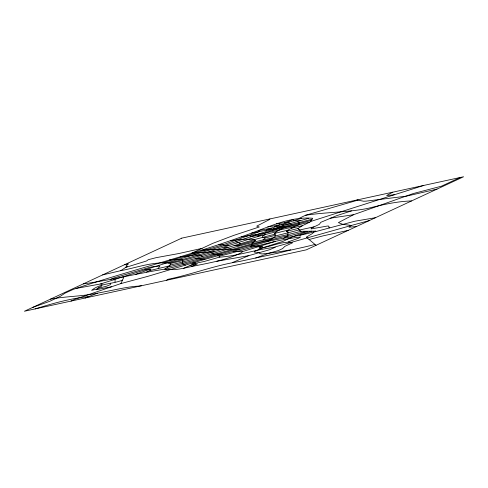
<?xml version="1.0" encoding="UTF-8"?>
<svg xmlns="http://www.w3.org/2000/svg" width="488" height="488" viewBox="0 0 488 488"><rect width="100%" height="100%" fill="white"/><g stroke="black" fill="none" stroke-linecap="round" stroke-linejoin="round"><path stroke-width="0.73" d="M171.001 269.498L174.85 269.669L183.384 268.376L194.749 263.465L204.112 261.513L219.393 257.164L219.411 256.157L217.569 255.712M71.01 301.096L74.884 299.296L120.902 283.571L147.681 276.391L200.769 260.549L267.217 241.615L273.548 237.815L275.476 235.924L275.592 235.259L274.598 233.435L276.586 231.648L284.382 227.292L311.228 220.478L312.655 218.264C291.208 216.471 271.108 225.865 251.485 233.148C195.09 254.138 136.573 268.681 79.41 287.334L73.395 289.335L65.02 293.148L60.311 296.32L49.813 301.267L32.397 307.531M110.776 283.168L110.41 284.608L106.665 286.163L97.576 288.487M274.915 234.234C239.864 242.713 205.991 255.444 170.769 263.386L169.848 265.533L164.584 269.169C137.354 273.426 110.63 280.197 83.289 283.888M120.902 283.571L123.848 277.202M311.228 220.478L310.331 221.863L302.78 225.493L297.936 228.482L286.572 231.355L288.353 232.752L299.187 229.891L301.108 231.288L315.907 231.135C300.163 236.369 283.29 237.504 267.217 241.615M275.506 241.389L242.335 251.668L241.792 252.473C223.589 261.641 202.947 263.685 183.384 268.376M158.124 268.577L159.881 266.045L152.72 266.674L149.182 267.503L113.722 278.032L110.709 279.288M146.461 271.969L149.981 270.535L150.908 269.278L144.82 269.846M269.925 218.935L269.23 219.691L256.731 226.133L259.268 226.975L233.661 235.417L212.707 243.384L191.546 253.254M170.025 265.069C201.337 257.877 231.654 247.013 262.989 239.944L265.35 237.888L275.592 235.259M230.489 240.675C238.205 239.821 246.013 238.467 253.778 239.541L255.334 240.486L251.796 243.902L189.045 261.659L167.366 267.235M286.572 231.355C293.184 226.42 301.084 223.589 309.209 222.412M102.608 274.909L120.798 270.663L127.331 266.32L125.947 266.082L128.49 263.862L124.525 264.728M283.638 238.272L288.121 235.753L287.371 234.758L288.353 232.752L275.476 235.924M194.749 263.465L195.505 262.995L192.113 263.154M166.408 280.313L168.153 279.258C192.205 274.354 215.275 265.191 239.553 261.464L277.831 253.241C290.128 249.947 302.658 247.715 314.998 244.427M392.718 192.193L386.618 195.566L394.45 194.718L423.779 185.428M276.586 231.648L265.429 234.533L262.629 236.064L262.642 237.296L265.35 237.888M120.798 270.663C136.591 267.705 152.335 261.623 168.622 263.081C198.604 255.907 227.658 245.58 257.152 236.747C274.36 228.036 293.556 224.236 312.052 219.21M460.16 177.504L441.469 186.184L413.257 193.547L353.519 214.72L338.391 222.626L342.863 224.358L351.403 225.456L369.227 220.6M351.5 210.901L336.799 215.623L320.805 222.314L319.323 224.358L311.234 228.225L311.1 228.927L327.228 226.06L328.485 226.042L328.991 226.389L328.589 227.133L329.79 227.847M299.388 218.227L305.384 215.312L357.863 200.153M85.168 298.009L97.508 293.184L113.368 290.061A54.363 4.74 -14.7 0 1 137.756 286.175L141.483 285.742M219.393 257.164C238.193 255.993 256.609 249.246 275.183 247.3L269.748 249.679L248.819 255.62L232.489 262.544M191.296 266.692L197.408 263.91L190.094 265.478M255.681 258L269.205 253.156L278.447 250.521L282.582 248.599L284.888 246.342L292.404 242.878L291.617 242.316C280.661 241.334 270.37 247.19 259.5 248.215L258.884 247.995L262.696 246.483L257.011 245.995L250.698 246.153M251.485 233.148L266.045 230.244L279.953 224.785L289.951 223.711L308.684 218.27M135.347 274.415L149.743 269.315M259.573 231.574L223.156 244.72L162.419 262.971M284.608 222.717L293.453 219.478M76.073 288.445L100.546 283.967L166.987 262.819L224.443 245.568L283.266 225.718L289.951 223.711L291.793 224.492M307.769 231.373L293.19 236.503L283.028 241.383L264.008 247.343L255.09 251.106L254.175 252.046L259.695 252.546L259.622 253.553L262.068 253.955L274.945 252.509L290.763 249.789M299.949 235.173L311.576 231.172M394.45 194.718L310.551 221.521M288.042 241.914L298.741 238.138L300.669 236.967C272.987 240.12 246.409 249.527 219.411 256.182M281.759 224.504L301.566 218.246M125.752 267.4L146.607 260.94L148.236 259.695L156.026 257.688L178.687 253.559L202.075 248.343M35.173 308.898C52.503 303.542 69.93 298.522 88.047 296.673M234.094 245.739L236.973 245.629L255.334 240.486M274.598 247.081L351.403 225.456L349.06 227.231L356.557 226.487M286.804 236.601L305.555 231.489M257.152 236.747L265.429 234.533M164.596 269.169L165.481 269.242C206.522 258.677 246.727 244.958 288.121 235.753M309.087 239.51L323.166 235.832L348.17 230.385M122.482 280.149C112.618 284.187 99.961 283.199 91.616 290.366L97.161 288.975M301.108 231.288L287.371 234.758L262.989 239.944M271.865 238.931L251.796 243.902L251.716 244.866L252.363 245.677M274.598 233.435L288.42 230.031M437.022 189.1L406.461 196.145L366.195 201.129L363.792 201.245L356.948 199.982M149.981 270.535L169.336 265.887M291.391 228.219L302.493 225.676M294.435 226.761L264.954 233.087L241.072 236.948M266.045 230.244L284.26 226.572L284.382 227.292M299.376 230.031L314.016 226.841M272.572 230.275L298.9 224.687L299.26 223.565L298.863 222.559L297.375 221.546M111.435 286.798L96.606 289.634L98.338 287.584L101.431 286.34L102.022 284.022L100.546 283.967M258.42 230.586L271.163 228.122M250.002 236.906L260.568 234.917M267.692 226.999L279.953 224.785M216.825 261.281L248.819 255.62M330.15 218.221L353.519 214.72M50.447 299.144C66.02 296.265 81.978 296.442 97.508 293.184M375.418 217.721L354.855 221.216L314.095 232.02L312.247 233.63L306.299 237.186L316.053 245.305M276.373 223.9L289.372 222.034M274.244 226.92L283.266 225.718M113.68 279.746L115.034 279.587L115.058 282.064M305.384 215.312C326.094 212.036 347.249 212.506 367.806 208.388C382.171 204.826 396.677 201.385 411.536 200.94M201.141 250.362L207.4 249.734M191.949 253.132L214.006 251.802M180.334 256.627C187.654 257.609 196.066 252.351 202.666 256.523M169.549 259.854L182.152 259.445L182.774 260.238M207.321 249.758L227.847 249.173L239.096 249.502M293.215 220.814L300.437 220.661M218.88 244.695L223.156 244.72L224.443 245.568L228.64 245.635M211.585 253.998L222.314 254.339M233.392 251.149L242.335 251.668M165.481 269.242L170.952 269.51M204.856 259.372L195.688 258.451M236.973 245.629L239.431 245.787M224.029 247.16L227.987 247.629M168.622 263.081L170.769 263.386M235.814 241.822L238.284 242.438L240.34 243.774M185.477 265.149L182.39 263.447L182.823 261.794L182.469 260.317M297.936 228.482L299.187 229.891M181.743 238.144L24.4 311.246L306.257 249.856L463.6 176.754L181.743 238.144"/></g></svg>
